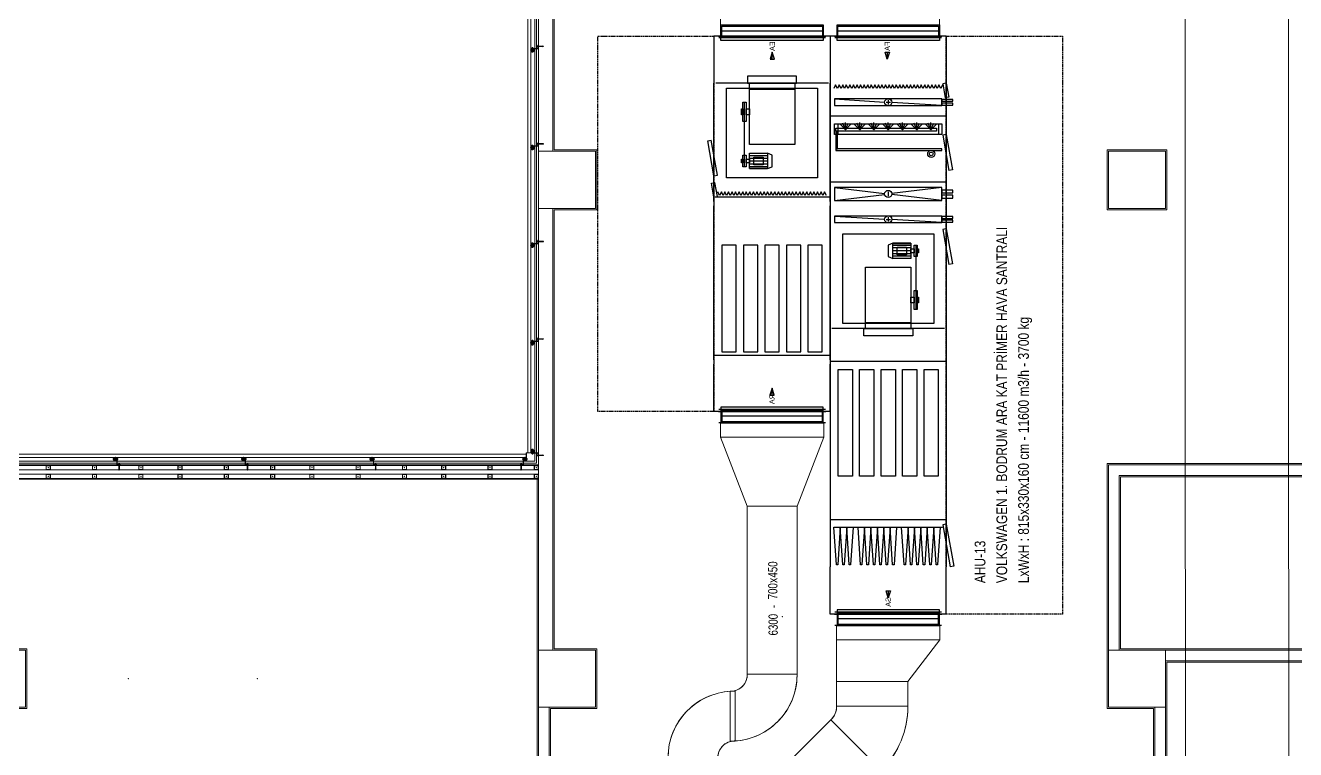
# Model space of a CAD drawing. Extents: x -1439 to 34962, y -872 to 8330.
# Drawn here: x 9076 to 10858, y 953 to 1969 of the extents above; entities that cross this region are included whole.
import ezdxf
from ezdxf.enums import TextEntityAlignment as Align

# ---------------------------------------------------------------- set-up
doc = ezdxf.new("R2010")
doc.units = 0
doc.linetypes.add('DASHED', pattern=[0.75, 0.5, -0.25])
doc.layers.get('0').update_dxf_attribs({"color": 9, "lineweight": 9})
for name, color, linetype, lineweight in [('00', 9, 'Continuous', 9), ('01', 9, 'Continuous', 9), ('06D', 9, 'Continuous', 9), ('10', 9, 'Continuous', 9), ('10A', 9, 'Continuous', 9), ('11', 9, 'Continuous', 9), ('14', 9, 'Continuous', 9), ('33', 9, 'BATTING', 9)]:
    doc.layers.add(name, color=color, linetype=linetype, lineweight=lineweight)
doc.styles.add('DEBI-BLOCK', font='arial.ttf', dxfattribs={"width": 0.8})
doc.styles.add('LUCIDASANS', font='arial.ttf', dxfattribs={"width": 0.8})
doc.linetypes.add('BATTING', pattern='A,0.0001,-0.1,[134,ltypeshp.shx,S=0.1,R=0,X=-0.1,Y=0],-0.2,[134,ltypeshp.shx,S=0.1,R=180,X=0.1,Y=0],-0.1', length=0.4001)

# ---------------------------------------------------------------- blocks, each defined once
blk = doc.blocks.new('p-kolon-80x80-vw')
at = {"layer": '01'}
blk.add_lwpolyline([(-40, -40), (-40, 40), (40, 40), (40, -40)], close=True, dxfattribs=at)
blk = doc.blocks.new('cxvxv')
for p, q in [((-21988.4, 8561, 0), (-21988.4, 8560.3, 0)), ((-21988.4, 8560.3, 0), (-21986.6, 8560.3, 0)), ((-21986.9, 8561.1, 0), (-21988.2, 8561.1, 0)), ((-21988, 8561.2, 0), (-21987, 8561.3, 0)), ((-21988, 8561.3, 0), (-21988, 8561.3, 0)), ((-21988, 8561.2, 0), (-21988, 8561.3, 0)), ((-21988, 8561.3, 0), (-21987.9, 8561.3, 0)), ((-21988, 8561.1, 0), (-21987, 8561.2, 0)), ((-21988, 8561.1, 0), (-21988, 8561.2, 0)), ((-21988, 8561.2, 0), (-21988, 8561.2, 0)), ((-21988, 8561.1, 0), (-21988, 8561.1, 0)), ((-21988, 8561.1, 0), (-21988, 8561.1, 0)), ((-21988, 8561.1, 0), (-21988, 8561.1, 0)), ((-21988, 8561, 0), (-21988, 8560.3, 0)), ((-21988, 8560.3, 0), (-21987, 8560.3, 0)), ((-21988, 8560.3, 0), (-21988, 8560.3, 0)), ((-21988, 8560.1, 0), (-21988, 8555.6, 0)), ((-21987.5, 8561.3, 0), (-21987.9, 8561.3, 0)), ((-21987.7, 8561, 0), (-21987.7, 8561.1, 0)), ((-21987.7, 8561.1, 0), (-21987.7, 8561.1, 0)), ((-21987.5, 8561.3, 0), (-21987.1, 8561.3, 0)), ((-21987.1, 8561.3, 0), (-21987.1, 8561.2, 0)), ((-21987, 8561.3, 0), (-21987.1, 8561.3, 0)), ((-21987.1, 8561.3, 0), (-21987, 8561.3, 0)), ((-21987, 8561.3, 0), (-21987.1, 8561.3, 0)), ((-21987, 8561.3, 0), (-21987.1, 8561.3, 0)), ((-21987.1, 8561.2, 0), (-21987, 8561.2, 0)), ((-21987, 8561.2, 0), (-21987.1, 8561.2, 0)), ((-21987.1, 8561.2, 0), (-21987.1, 8561.1, 0)), ((-21987.1, 8561.1, 0), (-21987, 8561.1, 0)), ((-21987.1, 8560.6, 0), (-21987.1, 8561, 0)), ((-21987.1, 8560.6, 0), (-21987.1, 8560.3, 0)), ((-21987.1, 8560.3, 0), (-21987.1, 8560.3, 0)), ((-21987.1, 8555.6, 0), (-21987.1, 8560.1, 0)), ((-21987, 8560.3, 0), (-21987, 8560.3, 0)), ((-21987, 8555.6, 0), (-21987, 8560.1, 0)), ((-21986.6, 8560.3, 0), (-21986.6, 8561, 0)), ((-21988.4, 8555.4, 0), (-21986.6, 8555.4, 0)), ((-21988.4, 8554.7, 0), (-21988.4, 8555.4, 0)), ((-21986.9, 8554.7, 0), (-21988.2, 8554.7, 0)), ((-21988, 8555.4, 0), (-21987, 8555.4, 0)), ((-21988, 8554.7, 0), (-21988, 8555.4, 0)), ((-21988, 8555.4, 0), (-21988, 8555.4, 0)), ((-21987.1, 8555.1, 0), (-21987.1, 8555.4, 0)), ((-21987.1, 8555.4, 0), (-21987.1, 8555.4, 0)), ((-21987.1, 8555.1, 0), (-21987.1, 8554.7, 0)), ((-21987, 8555.4, 0), (-21987, 8555.4, 0)), ((-21986.6, 8555.4, 0), (-21986.6, 8554.7, 0))]:
    blk.add_line(p, q)
at = {"elevation": 0}
for points in [[(-21986.3, 8560.1), (-21988.7, 8560.1), (-21988.7, 8560.3), (-21986.3, 8560.3)], [(-21986.3, 8555.6), (-21988.7, 8555.6), (-21988.7, 8555.4), (-21986.3, 8555.4)]]:
    blk.add_lwpolyline(points, close=True, dxfattribs=at)
for points in [[(-21988, 8560.3), (-21988, 8560.3)], [(-21988, 8560.1), (-21988, 8555.6)], [(-21988, 8555.4), (-21988, 8555.4)]]:
    blk.add_lwpolyline(points, dxfattribs=at)
for centre, radius, start, end in [((-21988.2, 8560.8, 0), 0.315, 45.8497, 134.1503), ((-21987.5, 8560, 0), 1.12, 66.8701, 113.1299), ((-21987.5, 8560, 0), 1.12, 66.8701, 113.1299), ((-21986.9, 8560.8, 0), 0.313, 45.449, 134.551), ((-21988.2, 8555, 0), 0.315, 225.8497, 314.1503), ((-21987.5, 8555.8, 0), 1.12, 246.8701, 293.1299), ((-21987.5, 8555.8, 0), 1.12, 246.8701, 293.1299), ((-21986.9, 8555, 0), 0.313, 225.449, 314.551)]:
    blk.add_arc(centre, radius, start, end)
blk = doc.blocks.new('VIDA')
for p, q in [((-18072, 6524), (-18070, 6525)), ((-18072, 6524), (-18072, 6524)), ((-18072, 6524), (-18072, 6524)), ((-18070, 6523), (-18072, 6524)), ((-18070, 6525), (-18071, 6523)), ((-18071, 6523), (-18070, 6525)), ((-18070, 6523), (-18069, 6525)), ((-18070, 6525), (-18070, 6525)), ((-18070, 6525), (-18070, 6524)), ((-18070, 6524), (-18070, 6525)), ((-18070, 6525), (-18070, 6525)), ((-18070, 6525), (-18070, 6525)), ((-18070, 6525), (-18069, 6525)), ((-18070, 6524), (-18070, 6524)), ((-18069, 6522), (-18070, 6523)), ((-18070, 6523), (-18070, 6523)), ((-18069, 6523), (-18068, 6525)), ((-18069, 6522), (-18069, 6525)), ((-18069, 6525), (-18069, 6522)), ((-18069, 6525), (-18069, 6525)), ((-18069, 6525), (-18069, 6525)), ((-18069, 6525), (-18069, 6525)), ((-18069, 6525), (-18069, 6525)), ((-18069, 6525), (-18068, 6525)), ((-18069, 6523), (-18069, 6522)), ((-18068, 6522), (-18069, 6523)), ((-18069, 6523), (-18069, 6523)), ((-18069, 6522), (-18069, 6522)), ((-18067, 6525), (-18068, 6522)), ((-18068, 6523), (-18067, 6525)), ((-18068, 6525), (-18068, 6523)), ((-18068, 6522), (-18068, 6525)), ((-18068, 6525), (-18068, 6525)), ((-18068, 6525), (-18068, 6522)), ((-18068, 6525), (-18068, 6525)), ((-18068, 6525), (-18068, 6525)), ((-18068, 6525), (-18067, 6525)), ((-18068, 6523), (-18068, 6522)), ((-18068, 6522), (-18068, 6523)), ((-18068, 6523), (-18068, 6523)), ((-18068, 6523), (-18068, 6522)), ((-18067, 6522), (-18068, 6522)), ((-18068, 6522), (-18068, 6522)), ((-18066, 6525), (-18067, 6525)), ((-18067, 6523), (-18066, 6525)), ((-18066, 6525), (-18067, 6522)), ((-18067, 6525), (-18067, 6523)), ((-18067, 6522), (-18067, 6525)), ((-18067, 6525), (-18067, 6525)), ((-18067, 6525), (-18067, 6525)), ((-18067, 6525), (-18067, 6525)), ((-18067, 6522), (-18067, 6523)), ((-18067, 6523), (-18067, 6522)), ((-18067, 6523), (-18067, 6523)), ((-18067, 6523), (-18067, 6522)), ((-18066, 6522), (-18067, 6522)), ((-18066, 6525), (-18066, 6525)), ((-18066, 6525), (-18066, 6525)), ((-18066, 6525), (-18066, 6525)), ((-18066, 6525), (-18066, 6523)), ((-18066, 6522), (-18066, 6525)), ((-18065, 6525), (-18066, 6522)), ((-18066, 6523), (-18065, 6525)), ((-18066, 6525), (-18065, 6525)), ((-18066, 6523), (-18066, 6523)), ((-18066, 6523), (-18066, 6522)), ((-18066, 6523), (-18066, 6522)), ((-18066, 6522), (-18066, 6523)), ((-18065, 6522), (-18066, 6522)), ((-18065, 6525), (-18065, 6523)), ((-18065, 6522), (-18065, 6525)), ((-18065, 6525), (-18065, 6525)), ((-18065, 6525), (-18065, 6525)), ((-18065, 6525), (-18065, 6525)), ((-18065, 6525), (-18064, 6525)), ((-18065, 6523), (-18064, 6525)), ((-18064, 6525), (-18065, 6522)), ((-18065, 6522), (-18064, 6525)), ((-18065, 6523), (-18065, 6522)), ((-18065, 6523), (-18065, 6523)), ((-18065, 6523), (-18065, 6522)), ((-18065, 6522), (-18065, 6523)), ((-18064, 6523), (-18065, 6522)), ((-18064, 6523), (-18065, 6522)), ((-18065, 6522), (-18065, 6522)), ((-18064, 6525), (-18064, 6525)), ((-18064, 6525), (-18064, 6525)), ((-18064, 6525), (-18064, 6525)), ((-18064, 6525), (-18064, 6523)), ((-18064, 6522), (-18062, 6525)), ((-18062, 6525), (-18064, 6522)), ((-18064, 6523), (-18062, 6525)), ((-18062, 6525), (-18064, 6525)), ((-18064, 6523), (-18064, 6523)), ((-18062, 6523), (-18064, 6522)), ((-18062, 6523), (-18064, 6522)), ((-18064, 6522), (-18064, 6523)), ((-18064, 6522), (-18064, 6522)), ((-18063, 6522), (-18062, 6525)), ((-18061, 6525), (-18063, 6523)), ((-18062, 6525), (-18063, 6525)), ((-18062, 6523), (-18063, 6522)), ((-18063, 6522), (-18061, 6523)), ((-18062, 6523), (-18063, 6522)), ((-18063, 6523), (-18061, 6523)), ((-18063, 6522), (-18061, 6522)), ((-18062, 6525), (-18061, 6525)), ((-18062, 6525), (-18062, 6525)), ((-18062, 6525), (-18062, 6525)), ((-18062, 6525), (-18062, 6525)), ((-18061, 6525), (-18062, 6525)), ((-18062, 6523), (-18061, 6525)), ((-18061, 6525), (-18062, 6522)), ((-18062, 6522), (-18061, 6525)), ((-18061, 6523), (-18062, 6525)), ((-18062, 6525), (-18061, 6522)), ((-18062, 6525), (-18062, 6523)), ((-18062, 6525), (-18062, 6525)), ((-18062, 6525), (-18061, 6525)), ((-18062, 6523), (-18062, 6523)), ((-18062, 6522), (-18062, 6523)), ((-18061, 6523), (-18062, 6522)), ((-18061, 6523), (-18062, 6522)), ((-18062, 6522), (-18062, 6522)), ((-18061, 6525), (-18060, 6525)), ((-18061, 6525), (-18061, 6525)), ((-18061, 6525), (-18061, 6525)), ((-18061, 6525), (-18061, 6525)), ((-18061, 6525), (-18061, 6523)), ((-18061, 6522), (-18060, 6525)), ((-18060, 6525), (-18061, 6522)), ((-18061, 6523), (-18060, 6525)), ((-18061, 6523), (-18061, 6523)), ((-18060, 6523), (-18061, 6522)), ((-18060, 6523), (-18061, 6522)), ((-18061, 6522), (-18061, 6523)), ((-18061, 6522), (-18061, 6522)), ((-18060, 6525), (-18060, 6525)), ((-18060, 6525), (-18060, 6525)), ((-18060, 6525), (-18060, 6525)), ((-18060, 6525), (-18060, 6525)), ((-18060, 6525), (-18060, 6523)), ((-18060, 6523), (-18060, 6525)), ((-18059, 6525), (-18060, 6522)), ((-18060, 6522), (-18059, 6525)), ((-18060, 6525), (-18059, 6525)), ((-18059, 6524), (-18060, 6523)), ((-18060, 6522), (-18060, 6523)), ((-18060, 6523), (-18060, 6522)), ((-18060, 6523), (-18060, 6522)), ((-18060, 6523), (-18060, 6523)), ((-18060, 6523), (-18059, 6523)), ((-18060, 6522), (-18060, 6522)), ((-18058, 6527), (-18059, 6527)), ((-18059, 6521), (-18059, 6527)), ((-18059, 6525), (-18059, 6525)), ((-18058, 6521), (-18059, 6521))]:
    blk.add_line(p, q)
for points in [[(-18069, 6525), (-18069, 6523)], [(-18057, 6524), (-18057, 6524), (-18057, 6524), (-18057, 6523)]]:
    blk.add_lwpolyline(points)
for start, end in [(7.5095, 35.2427), (324.7573, 352.4905)]:
    blk.add_arc((-18062, 6524), 5.21, start, end)
blk = doc.blocks.new('çelik dübel')
at = {"ltscale": 7}
for p, q in [((-87, -2), (-85, 2)), ((-85, -6), (-85, 2)), ((-68, 2), (-85, 2)), ((-75, -6), (-75, 2)), ((-70, -6), (-70, 2)), ((-68, 3), (-58, 2)), ((-68, -7), (-68, 3)), ((-58, -6), (-58, 2)), ((-53, 2), (-58, 2)), ((-8, 2), (-58, 2)), ((-53, -6), (-53, 2)), ((-25, -6), (-25, 2)), ((-25, -6), (-24, 2)), ((-23, -6), (-22, 2)), ((-21, -6), (-20, 2)), ((-19, -6), (-18, 2)), ((-17, -6), (-16, 2)), ((-85, -6), (-87, -2)), ((-68, -6), (-85, -6)), ((-68, -7), (-58, -6)), ((-53, -5), (-58, -5)), ((-8, -6), (-58, -6))]:
    blk.add_line(p, q, dxfattribs=at)
for p, q in [((-15, -6), (-14, 2)), ((-13, -6), (-12, 2)), ((-11, -6), (-10, 1)), ((-10, -9), (-10, 5)), ((-9, 5), (-10, 5)), ((-10, 3), (-10, 5)), ((-9, -9), (-9, 5)), ((-8, 2), (-8, 3)), ((-8, -4), (-8, 0)), ((-5, 4), (-7, 4)), ((-5, 1), (-7, 1)), ((-4, 2), (-4, 3)), ((-1, 2), (-4, 2)), ((-4, -4), (-4, 0)), ((-3, -6), (-2, 2)), ((-1, -6), (0, 1)), ((0, -5), (0, 1)), ((-10, -7), (-10, -9)), ((-9, -9), (-10, -9)), ((-8, -6), (-8, -7)), ((-5, -5), (-7, -5)), ((-5, -8), (-7, -8)), ((-4, -6), (-4, -7)), ((-1, -6), (-4, -6))]:
    blk.add_line(p, q)
for points in [[(-68, 1), (-67, 0), (-67, 0), (-67, 0), (-66, -1), (-66, -1), (-66, -2), (-65, -2), (-65, -3), (-65, -3), (-65, -3), (-65, -3), (-64, -4), (-64, -4), (-64, -3), (-64, -3), (-63, -3), (-63, -3), (-63, -3), (-63, -2), (-62, -2), (-62, -2), (-62, -1), (-62, -1), (-61, -1), (-61, -1), (-61, -1), (-61, 0), (-61, 0), (-60, -1), (-60, -1), (-60, -1), (-60, -1), (-60, -1), (-60, -2), (-59, -2), (-59, -3), (-59, -3), (-59, -3), (-58, -3), (-58, -3)], [(-68, 0), (-68, 0), (-68, 0), (-68, -1), (-68, -1), (-68, -1), (-68, -1), (-68, -1), (-68, -1), (-68, -1), (-68, -1), (-68, -1), (-67, -1), (-67, -1), (-67, -1), (-67, -1), (-67, -1), (-67, -1), (-67, -1), (-67, -1), (-67, -1), (-67, -1), (-67, -1), (-67, -1), (-67, -1), (-67, -1), (-67, -1), (-67, -2), (-67, -2), (-67, -2), (-67, -2), (-67, -2), (-67, -2), (-67, -2), (-67, -2), (-67, -2), (-67, -2), (-67, -2), (-67, -2), (-67, -2), (-67, -2), (-67, -2), (-67, -2), (-66, -2), (-66, -3), (-66, -3), (-66, -3), (-66, -3), (-66, -3), (-66, -3), (-66, -3), (-66, -3), (-66, -3), (-66, -3), (-66, -3), (-66, -3), (-66, -3), (-66, -3), (-66, -3), (-66, -3), (-66, -3), (-66, -4), (-66, -4), (-66, -4), (-66, -4), (-66, -4), (-66, -4), (-66, -4), (-66, -4), (-66, -4), (-66, -4), (-66, -4), (-65, -4), (-65, -4), (-65, -4), (-65, -4), (-65, -4), (-65, -4), (-65, -4), (-65, -4), (-65, -4), (-65, -4), (-65, -4), (-65, -4), (-65, -4), (-65, -4), (-65, -5), (-65, -5), (-65, -5), (-64, -5), (-64, -5), (-64, -5), (-64, -5), (-64, -5), (-64, -5), (-64, -5), (-64, -5), (-64, -5), (-64, -5), (-64, -4), (-64, -4), (-64, -4), (-64, -4), (-64, -4), (-64, -4), (-63, -4), (-63, -4), (-63, -4), (-63, -4), (-63, -4), (-63, -4), (-63, -4), (-63, -4), (-63, -4), (-63, -4), (-63, -4), (-63, -4), (-63, -4), (-63, -4), (-63, -4), (-63, -4), (-63, -4), (-63, -4), (-63, -4), (-63, -4), (-63, -4), (-63, -4), (-63, -4), (-63, -4), (-62, -4), (-62, -4), (-62, -3), (-62, -3), (-62, -3), (-62, -3), (-62, -3), (-62, -3), (-62, -3), (-62, -3), (-62, -3), (-62, -3), (-62, -3), (-62, -3), (-62, -3), (-62, -3), (-62, -3), (-62, -3), (-62, -3), (-62, -3), (-62, -3), (-62, -3), (-62, -3), (-62, -3), (-62, -3), (-62, -3), (-62, -3), (-62, -2), (-61, -2), (-61, -2), (-61, -2), (-61, -2), (-61, -2), (-61, -2), (-61, -2), (-61, -2), (-61, -2), (-61, -2), (-61, -2), (-61, -2), (-61, -2), (-61, -2), (-61, -2), (-61, -2), (-61, -2), (-61, -2), (-61, -2), (-61, -2), (-61, -2), (-61, -2), (-61, -2), (-61, -2), (-61, -2), (-61, -2), (-61, -2), (-61, -2), (-61, -2), (-61, -2), (-61, -2), (-61, -2), (-61, -2), (-61, -2), (-61, -2), (-61, -2), (-61, -2), (-61, -2), (-61, -2), (-61, -2), (-61, -2), (-61, -2), (-61, -2), (-60, -2), (-60, -2), (-60, -2), (-60, -2), (-60, -3), (-60, -3), (-60, -3), (-60, -3), (-60, -3), (-60, -3), (-60, -3), (-60, -3), (-60, -3), (-60, -3), (-60, -3), (-60, -3), (-60, -3), (-60, -3), (-60, -3), (-60, -3), (-60, -3), (-60, -3), (-60, -4), (-60, -4), (-60, -4), (-60, -4), (-60, -4), (-60, -4), (-59, -4), (-59, -4), (-59, -4), (-59, -4), (-59, -4), (-59, -4), (-59, -4), (-59, -4), (-59, -4), (-59, -4), (-58, -4), (-58, -4), (-58, -5)]]:
    blk.add_lwpolyline(points)
for centre, start, end in [((-7, 3), 90, 180), ((-7, 2), 180, 270), ((-7, 0), 90, 180), ((-5, 3), 0, 90), ((-5, 2), 270, 0), ((-5, 0), 0, 90), ((-1, 1), 0, 90), ((-7, -4), 180, 270), ((-7, -6), 90, 180), ((-7, -7), 180, 270), ((-5, -4), 270, 0), ((-5, -6), 0, 90), ((-5, -7), 270, 0), ((-1, -5), 270, 0)]:
    blk.add_arc(centre, 1, start, end)
blk = doc.blocks.new('kjdol')
at = {"ltscale": 10, "elevation": -278.9}
blk.add_lwpolyline([(77394.1, 60089.9), (77403.3, 60089.9, 0.460237), (77404.2, 60090.8), (77404.2, 60094.9), (77403.8, 60094.9), (77403.8, 60091.3, -0.414214), (77402.8, 60090.3), (77394.1, 60090.3)], format="xyb", close=True, dxfattribs=at)
at = {"elevation": -249.8}
for points in [[(77398, 60089.9), (77398, 60085.9), (77394, 60085.9), (77394, 60089.9)], [(77397.8, 60089.7), (77397.8, 60086.1), (77394.2, 60086.1), (77394.2, 60089.7)]]:
    blk.add_lwpolyline(points, close=True, dxfattribs=at)
at = {"extrusion": (0, 0, -1), "xscale": 0.1000000000058208, "yscale": 0.1000000000058208, "zscale": -0.0999999999999091}
blk.add_blockref('çelik dübel', (-77402.7, 60093.4, 459.2), dxfattribs=at)
at = {"xscale": 0.1000000000058208, "yscale": 0.1000000000058208, "zscale": 0.1000000000058208, "rotation": 180}
blk.add_blockref('VIDA', (75587.8, 60740.3, -249.8), dxfattribs=at)
blk.add_blockref('cxvxv', (99383.5, 51530.1, -249.8))
blk = doc.blocks.new('prf-60x60')
for points in [[(-2.5, -6), (2.5, -6, 0.414214), (3, -5.5), (3, -0.5, 0.414214), (2.5, 0), (-2.5, 0, 0.414214), (-3, -0.5), (-3, -5.5, 0.414214)], [(-2.5, -5.7), (2.5, -5.7, 0.414214), (2.7, -5.5), (2.7, -0.5, 0.414214), (2.5, -0.3), (-2.5, -0.3, 0.414214), (-2.7, -0.5), (-2.7, -5.5, 0.414214)]]:
    blk.add_lwpolyline(points, format="xyb", close=True)
at = {"color": 252}
blk.add_point((0, -3), dxfattribs=at)
blk = doc.blocks.new('DEBI001')
at = {"extrusion": (-1, 0, 2e-16)}
blk.add_point((0, 0), dxfattribs=at)
at = {"style": 'DEBI-BLOCK', "width": 0.75, "flags": 8}
for tag, p in [('DEBI', (0.3, 0.2)), ('-', (1.28, 0.2))]:
    blk.add_attdef(tag, text='', height=1, dxfattribs=at).set_placement(p, align=Align.BOTTOM_RIGHT)
blk.add_attdef('KESITX', text='', height=1, dxfattribs=at).set_placement((3.61, 1.53), align=Align.TOP_RIGHT)
at = {"style": 'DEBI-BLOCK', "width": 0.8, "flags": 8}
blk.add_attdef('X', text='', height=1, dxfattribs=at).set_placement((3.92, 1.53), align=Align.TOP_CENTER)
at = {"style": 'DEBI-BLOCK', "width": 0.75, "flags": 8}
blk.add_attdef('KESITY', text='', height=1, dxfattribs=at).set_placement((4.21, 1.53), align=Align.TOP_LEFT)
at = {"style": 'DEBI-BLOCK', "width": 0.75, "flags": 9}
blk.add_attdef('ID', text='', height=0.3, dxfattribs=at).set_placement((0, 0), align=Align.MIDDLE)
blk = doc.blocks.new('p-1.mekanik_cihaz')
at = {"lineweight": -3}
for p, q in [((2646.4, -1898.3), (2646.4, -1904.4)), ((2809.4, -1898.3), (2646.4, -1898.3)), ((2646.4, -1904.4), (2646.4, -1964.4)), ((2802.7, -1900.8), (2653.1, -1900.8)), ((2799.7, -1891.6), (2656.1, -1891.6)), ((2809.4, -1898.3), (2809.4, -1904.4)), ((2972.4, -1898.3), (2809.4, -1898.3)), ((2809.4, -1898.3), (2809.4, -1904.4)), ((2809.4, -1904.4), (2809.4, -1964.4)), ((2809.4, -1904.4), (2809.4, -1964.4)), ((2965.7, -1900.8), (2816.1, -1900.8)), ((2962.7, -1891.6), (2819.1, -1891.6)), ((2972.4, -1898.3), (2972.4, -1904.4)), ((2972.4, -1904.4), (2972.4, -1964.4)), ((2646.4, -1964.4), (2646.4, -1964.4)), ((2646.4, -2104.4), (2646.4, -1964.4)), ((2806.9, -1964.4), (2648.9, -1964.4)), ((2696, -1972.7), (2759.8, -1972.7)), ((2809.4, -1964.4), (2809.4, -1984.4)), ((2809.4, -1964.4), (2809.4, -1964.4)), ((2809.4, -2104.4), (2809.4, -1964.4)), ((2817.1, -1966.9), (2814.7, -1971.9)), ((2819.7, -1971.9), (2817.1, -1966.9)), ((2822.1, -1966.9), (2819.7, -1971.9)), ((2824.7, -1971.9), (2822.1, -1966.9)), ((2827.1, -1966.9), (2824.7, -1971.9)), ((2829.7, -1971.9), (2827.1, -1966.9)), ((2832.1, -1966.9), (2829.7, -1971.9)), ((2834.7, -1971.9), (2832.1, -1966.9)), ((2837.1, -1966.9), (2834.7, -1971.9)), ((2839.7, -1971.9), (2837.1, -1966.9)), ((2842.1, -1966.9), (2839.7, -1971.9)), ((2844.7, -1971.9), (2842.1, -1966.9)), ((2847.1, -1966.9), (2844.7, -1971.9)), ((2849.7, -1971.9), (2847.1, -1966.9)), ((2852.1, -1966.9), (2849.7, -1971.9)), ((2854.7, -1971.9), (2852.1, -1966.9)), ((2857.1, -1966.9), (2854.7, -1971.9)), ((2859.7, -1971.9), (2857.1, -1966.9)), ((2862.1, -1966.9), (2859.7, -1971.9)), ((2864.7, -1971.9), (2862.1, -1966.9)), ((2867.1, -1966.9), (2864.7, -1971.9)), ((2869.7, -1971.9), (2867.1, -1966.9)), ((2872.1, -1966.9), (2869.7, -1971.9)), ((2874.7, -1971.9), (2872.1, -1966.9)), ((2877.1, -1966.9), (2874.7, -1971.9)), ((2879.7, -1971.9), (2877.1, -1966.9)), ((2882.1, -1966.9), (2879.7, -1971.9)), ((2884.7, -1971.9), (2882.1, -1966.9)), ((2887.1, -1966.9), (2884.7, -1971.9)), ((2889.7, -1971.9), (2887.1, -1966.9)), ((2892.1, -1966.9), (2889.7, -1971.9)), ((2894.7, -1971.9), (2892.1, -1966.9)), ((2897.1, -1966.9), (2894.7, -1971.9)), ((2899.7, -1971.9), (2897.1, -1966.9)), ((2902.1, -1966.9), (2899.7, -1971.9)), ((2904.7, -1971.9), (2902.1, -1966.9)), ((2907.1, -1966.9), (2904.7, -1971.9)), ((2909.7, -1971.9), (2907.1, -1966.9)), ((2912.1, -1966.9), (2909.7, -1971.9)), ((2914.7, -1971.9), (2912.1, -1966.9)), ((2917.1, -1966.9), (2914.7, -1971.9)), ((2919.7, -1971.9), (2917.1, -1966.9)), ((2922.1, -1966.9), (2919.7, -1971.9)), ((2924.7, -1971.9), (2922.1, -1966.9)), ((2927.1, -1966.9), (2924.7, -1971.9)), ((2929.7, -1971.9), (2927.1, -1966.9)), ((2932.1, -1966.9), (2929.7, -1971.9)), ((2934.7, -1971.9), (2932.1, -1966.9)), ((2937.1, -1966.9), (2934.7, -1971.9)), ((2939.7, -1971.9), (2937.1, -1966.9)), ((2942.1, -1966.9), (2939.7, -1971.9)), ((2944.7, -1971.9), (2942.1, -1966.9)), ((2947.1, -1966.9), (2944.7, -1971.9)), ((2949.7, -1971.9), (2947.1, -1966.9)), ((2952.1, -1966.9), (2949.7, -1971.9)), ((2954.7, -1971.9), (2952.1, -1966.9)), ((2957.1, -1966.9), (2954.7, -1971.9)), ((2959.7, -1971.9), (2957.1, -1966.9)), ((2962.1, -1966.9), (2959.7, -1971.9)), ((2964.7, -1971.9), (2962.1, -1966.9)), ((2967.1, -1966.9), (2964.7, -1971.9)), ((2972.4, -1964.4), (2967.5, -1965.2)), ((2967.5, -1965.2), (2970.9, -1984.9)), ((2972.4, -1964.4), (2972.4, -1984.4)), ((2972.4, -1964.4), (2975.9, -1984.1)), ((2689.3, -2080.5), (2689.3, -1991.7)), ((2809.4, -1984.4), (2809.4, -2004.4)), ((2815.5, -1986.4), (2885.9, -1990.8)), ((2887.9, -1991.1), (2893.9, -1991.1)), ((2890.9, -1988.1), (2890.9, -1994.1)), ((2966.3, -1995.7), (2895.9, -1991.4)), ((2975.9, -1984.1), (2970.9, -1984.9)), ((2972.4, -1984.4), (2972.4, -2004.4)), ((2809.4, -2004.4), (2809.4, -2010.5)), ((2972.4, -2010.5), (2809.4, -2010.5)), ((2809.4, -2010.5), (2809.4, -2016.6)), ((2972.4, -2004.4), (2972.4, -2010.5)), ((2972.4, -2010.5), (2972.4, -2016.6)), ((2809.4, -2016.6), (2809.4, -2096.6)), ((2830.9, -2029.6), (2823.8, -2022.5)), ((2830.9, -2029.6), (2827.1, -2020.4)), ((2830.9, -2029.6), (2830.9, -2019.6)), ((2830.9, -2029.6), (2834.7, -2020.4)), ((2830.9, -2029.6), (2838, -2022.5)), ((2850.9, -2029.6), (2843.8, -2022.5)), ((2850.9, -2029.6), (2847.1, -2020.4)), ((2850.9, -2029.6), (2850.9, -2019.6)), ((2850.9, -2029.6), (2854.7, -2020.4)), ((2850.9, -2029.6), (2858, -2022.5)), ((2870.9, -2029.6), (2863.8, -2022.5)), ((2870.9, -2029.6), (2867.1, -2020.4)), ((2870.9, -2029.6), (2870.9, -2019.6)), ((2870.9, -2029.6), (2874.7, -2020.4)), ((2870.9, -2029.6), (2878, -2022.5)), ((2890.9, -2029.6), (2883.8, -2022.5)), ((2890.9, -2029.6), (2887.1, -2020.4)), ((2890.9, -2029.6), (2890.9, -2019.6)), ((2890.9, -2029.6), (2894.7, -2020.4)), ((2890.9, -2029.6), (2898, -2022.5)), ((2910.9, -2029.6), (2903.8, -2022.5)), ((2910.9, -2029.6), (2907.1, -2020.4)), ((2910.9, -2029.6), (2910.9, -2019.6)), ((2910.9, -2029.6), (2914.7, -2020.4)), ((2910.9, -2029.6), (2918, -2022.5)), ((2930.9, -2029.6), (2923.8, -2022.5)), ((2930.9, -2029.6), (2927.1, -2020.4)), ((2930.9, -2029.6), (2930.9, -2019.6)), ((2930.9, -2029.6), (2934.7, -2020.4)), ((2930.9, -2029.6), (2938, -2022.5)), ((2950.9, -2029.6), (2943.8, -2022.5)), ((2950.9, -2029.6), (2947.1, -2020.4)), ((2950.9, -2029.6), (2950.9, -2019.6)), ((2950.9, -2029.6), (2954.7, -2020.4)), ((2950.9, -2029.6), (2958, -2022.5)), ((2972.4, -2016.6), (2972.4, -2096.6)), ((2637.7, -2045.1), (2642.6, -2044.3)), ((2646.4, -2094.4), (2637.7, -2045.1)), ((2651.3, -2093.5), (2642.6, -2044.3)), ((2972.4, -2036.6), (2967.5, -2037.5)), ((2967.5, -2037.5), (2976.1, -2086.7)), ((2972.4, -2036.6), (2981.1, -2085.8)), ((2696, -2065.9), (2721.5, -2065.9)), ((2696, -2069.4), (2721.5, -2069.4)), ((2696, -2073.5), (2721.5, -2073.5)), ((2696, -2077.6), (2721.5, -2077.6)), ((2696, -2081.1), (2721.5, -2081.1)), ((2696, -2083.4), (2721.5, -2083.4)), ((2696, -2084.3), (2721.5, -2084.3)), ((2646.4, -2094.4), (2651.3, -2093.5)), ((2809.4, -2096.6), (2809.4, -2102.7)), ((2809.4, -2102.7), (2972.4, -2102.7)), ((2809.4, -2102.7), (2809.4, -2108.8)), ((2972.4, -2096.6), (2972.4, -2102.7)), ((2972.4, -2102.7), (2972.4, -2108.8)), ((2981.1, -2085.8), (2976.1, -2086.7)), ((2642.9, -2104.7), (2647.8, -2103.9)), ((2646.4, -2124.4), (2642.9, -2104.7)), ((2646.4, -2124.4), (2646.4, -2104.4)), ((2651.3, -2123.6), (2647.8, -2103.9)), ((2654.1, -2121.9), (2651.7, -2116.9)), ((2656.7, -2116.9), (2654.1, -2121.9)), ((2659.1, -2121.9), (2656.7, -2116.9)), ((2661.7, -2116.9), (2659.1, -2121.9)), ((2664.1, -2121.9), (2661.7, -2116.9)), ((2666.7, -2116.9), (2664.1, -2121.9)), ((2669.1, -2121.9), (2666.7, -2116.9)), ((2671.7, -2116.9), (2669.1, -2121.9)), ((2674.1, -2121.9), (2671.7, -2116.9)), ((2676.7, -2116.9), (2674.1, -2121.9)), ((2679.1, -2121.9), (2676.7, -2116.9)), ((2681.7, -2116.9), (2679.1, -2121.9)), ((2684.1, -2121.9), (2681.7, -2116.9)), ((2686.7, -2116.9), (2684.1, -2121.9)), ((2689.1, -2121.9), (2686.7, -2116.9)), ((2691.7, -2116.9), (2689.1, -2121.9)), ((2694.1, -2121.9), (2691.7, -2116.9)), ((2696.7, -2116.9), (2694.1, -2121.9)), ((2699.1, -2121.9), (2696.7, -2116.9)), ((2701.7, -2116.9), (2699.1, -2121.9)), ((2704.1, -2121.9), (2701.7, -2116.9)), ((2706.7, -2116.9), (2704.1, -2121.9)), ((2709.1, -2121.9), (2706.7, -2116.9)), ((2711.7, -2116.9), (2709.1, -2121.9)), ((2714.1, -2121.9), (2711.7, -2116.9)), ((2716.7, -2116.9), (2714.1, -2121.9)), ((2719.1, -2121.9), (2716.7, -2116.9)), ((2721.7, -2116.9), (2719.1, -2121.9)), ((2724.1, -2121.9), (2721.7, -2116.9)), ((2726.7, -2116.9), (2724.1, -2121.9)), ((2729.1, -2121.9), (2726.7, -2116.9)), ((2731.7, -2116.9), (2729.1, -2121.9)), ((2734.1, -2121.9), (2731.7, -2116.9)), ((2736.7, -2116.9), (2734.1, -2121.9)), ((2739.1, -2121.9), (2736.7, -2116.9)), ((2741.7, -2116.9), (2739.1, -2121.9)), ((2744.1, -2121.9), (2741.7, -2116.9)), ((2746.7, -2116.9), (2744.1, -2121.9)), ((2749.1, -2121.9), (2746.7, -2116.9)), ((2751.7, -2116.9), (2749.1, -2121.9)), ((2754.1, -2121.9), (2751.7, -2116.9)), ((2756.7, -2116.9), (2754.1, -2121.9)), ((2759.1, -2121.9), (2756.7, -2116.9)), ((2761.7, -2116.9), (2759.1, -2121.9)), ((2764.1, -2121.9), (2761.7, -2116.9)), ((2766.7, -2116.9), (2764.1, -2121.9)), ((2769.1, -2121.9), (2766.7, -2116.9)), ((2771.7, -2116.9), (2769.1, -2121.9)), ((2774.1, -2121.9), (2771.7, -2116.9)), ((2776.7, -2116.9), (2774.1, -2121.9)), ((2779.1, -2121.9), (2776.7, -2116.9)), ((2781.7, -2116.9), (2779.1, -2121.9)), ((2784.1, -2121.9), (2781.7, -2116.9)), ((2786.7, -2116.9), (2784.1, -2121.9)), ((2789.1, -2121.9), (2786.7, -2116.9)), ((2791.7, -2116.9), (2789.1, -2121.9)), ((2794.1, -2121.9), (2791.7, -2116.9)), ((2796.7, -2116.9), (2794.1, -2121.9)), ((2799.1, -2121.9), (2796.7, -2116.9)), ((2801.7, -2116.9), (2799.1, -2121.9)), ((2804.1, -2121.9), (2801.7, -2116.9)), ((2809.4, -2124.4), (2809.4, -2104.4)), ((2809.4, -2108.8), (2809.4, -2148.8)), ((2815.5, -2110.8), (2885.9, -2119.2)), ((2815.5, -2128.8), (2885.9, -2120.4)), ((2890.9, -2116.8), (2890.9, -2122.8)), ((2966.3, -2110.8), (2895.9, -2119.2)), ((2966.3, -2128.8), (2895.9, -2120.4)), ((2972.4, -2108.8), (2972.4, -2148.8)), ((2646.4, -2124.4), (2651.3, -2123.6)), ((2809.4, -2124.4), (2646.4, -2124.4)), ((2646.4, -2130.5), (2646.4, -2124.4)), ((2646.4, -2130.5), (2646.4, -2136.6)), ((2646.4, -2186.6), (2646.4, -2136.6)), ((2809.4, -2130.5), (2809.4, -2124.4)), ((2809.4, -2130.5), (2809.4, -2136.6)), ((2809.4, -2186.6), (2809.4, -2136.6)), ((2809.4, -2148.8), (2809.4, -2168.8)), ((2815.5, -2150.8), (2885.9, -2155.2)), ((2887.9, -2155.5), (2893.9, -2155.5)), ((2890.9, -2152.5), (2890.9, -2158.5)), ((2966.3, -2160.1), (2895.9, -2155.8)), ((2972.4, -2148.8), (2972.4, -2168.8)), ((2809.4, -2168.8), (2809.4, -2308.8)), ((2972.4, -2168.8), (2967.5, -2169.6)), ((2967.5, -2169.6), (2976.1, -2218.9)), ((2972.4, -2168.8), (2972.4, -2308.8)), ((2972.4, -2168.8), (2981.1, -2218)), ((2646.4, -2346.6), (2646.4, -2186.6)), ((2809.4, -2346.6), (2809.4, -2186.6)), ((2922.8, -2188.9), (2897.3, -2188.9)), ((2922.8, -2189.8), (2897.3, -2189.8)), ((2922.8, -2192.1), (2897.3, -2192.1)), ((2922.8, -2195.6), (2897.3, -2195.6)), ((2922.8, -2199.7), (2897.3, -2199.7)), ((2922.8, -2203.8), (2897.3, -2203.8)), ((2922.8, -2207.3), (2897.3, -2207.3)), ((2929.5, -2192.7), (2929.5, -2281.5)), ((2981.1, -2218), (2976.1, -2218.9)), ((2809.4, -2308.8), (2809.4, -2348.8)), ((2969.9, -2308.8), (2811.9, -2308.8)), ((2922.8, -2300.5), (2859, -2300.5)), ((2972.4, -2308.8), (2972.4, -2348.8)), ((2809.4, -2346.6), (2646.4, -2346.6)), ((2646.4, -2352.7), (2646.4, -2346.6)), ((2646.4, -2352.7), (2646.4, -2358.8)), ((2809.4, -2352.7), (2809.4, -2346.6)), ((2809.4, -2348.8), (2809.4, -2354.9)), ((2809.4, -2352.7), (2809.4, -2358.8)), ((2972.4, -2348.8), (2972.4, -2354.9)), ((2646.4, -2418.8), (2646.4, -2358.8)), ((2972.4, -2354.9), (2809.4, -2354.9)), ((2809.4, -2354.9), (2809.4, -2361)), ((2809.4, -2418.8), (2809.4, -2358.8)), ((2809.4, -2361), (2809.4, -2521)), ((2972.4, -2354.9), (2972.4, -2361)), ((2972.4, -2361), (2972.4, -2521)), ((2646.4, -2424.9), (2646.4, -2418.8)), ((2802.7, -2422.4), (2653.1, -2422.4)), ((2809.4, -2424.9), (2809.4, -2418.8)), ((2809.4, -2424.9), (2646.4, -2424.9)), ((2802.7, -2440.9), (2653.1, -2440.9)), ((2799.7, -2431.6), (2656.1, -2431.6)), ((2809.4, -2521), (2809.4, -2571)), ((2972.4, -2521), (2972.4, -2571)), ((2809.4, -2571), (2809.4, -2577.1)), ((2972.4, -2577.1), (2809.4, -2577.1)), ((2809.4, -2577.1), (2809.4, -2583.2)), ((2809.4, -2583.2), (2809.4, -2643.2)), ((2972.4, -2583.2), (2967.5, -2584.1)), ((2967.5, -2584.1), (2977.9, -2643.2)), ((2972.4, -2571), (2972.4, -2577.1)), ((2972.4, -2577.1), (2972.4, -2583.2)), ((2972.4, -2583.2), (2972.4, -2643.2)), ((2972.4, -2583.2), (2982.8, -2642.3)), ((2814.7, -2587.2), (2845.1, -2587.2)), ((2845.1, -2587.2), (2906.1, -2587.2)), ((2906.1, -2587.2), (2967.1, -2587.2)), ((2809.4, -2703.2), (2809.4, -2643.2)), ((2972.4, -2703.2), (2972.4, -2643.2)), ((2982.8, -2642.3), (2977.9, -2643.2)), ((2809.4, -2709.3), (2809.4, -2703.2)), ((2972.4, -2709.3), (2809.4, -2709.3)), ((2965.7, -2706.8), (2816.1, -2706.8)), ((2972.4, -2709.3), (2972.4, -2703.2)), ((2965.7, -2725.3), (2816.1, -2725.3)), ((2962.7, -2716), (2819.1, -2716))]:
    blk.add_line(p, q, dxfattribs=at)
at = {"ltscale": 10}
for p, q in [((2655.5, -2440.9), (2655.5, -2460.9)), ((2800.4, -2440.9), (2800.4, -2460.9)), ((2655.5, -2460.9), (2800.4, -2460.9)), ((2818.5, -2725.3), (2818.5, -2745.3)), ((2963.4, -2725.3), (2963.4, -2745.3)), ((2818.5, -2745.3), (2963.4, -2745.3))]:
    blk.add_line(p, q, dxfattribs=at)
for p, q in [((2693, -2557.9), (2655.5, -2460.9)), ((2763, -2557.9), (2800.4, -2460.9)), ((2818.5, -2745.3), (2818.5, -2804.1)), ((2918.5, -2804.1), (2963.4, -2745.3))]:
    blk.add_line(p, q)
at = {"color": 6}
for points in [[(2655.5, -1720.4), (2655.5, -1898.3), (2646.4, -1898.3), (2646.4, -2424.9), (2656.2, -2424.9), (2656.2, -2440.9), (2655.5, -2440.9), (2655.5, -2460.9), (2693, -2557.9), (2693, -2793.6, -0.426364), (2670, -2817.6, 0.397575), (2581.9, -2910.6)], [(2651.9, -2911.6, -0.426364), (2674.9, -2887.6, 0.400651), (2763, -2793.6), (2763, -2557.9), (2800.4, -2460.9), (2800.4, -2440.9), (2799.7, -2440.9), (2799.7, -2424.9), (2809.4, -2424.9), (2809.4, -2709.3), (2819.2, -2709.3), (2819.2, -2725.3), (2818.5, -2725.3), (2818.5, -2838.4, -0.217873), (2810.4, -2857.8), (2701.7, -2966.4, 0.200951)], [(2881.1, -2928.5, 0.202992), (2918.5, -2838.4), (2918.5, -2804.1), (2963.4, -2745.3), (2963.4, -2725.3), (2962.7, -2725.3), (2962.7, -2709.3), (2972.4, -2709.3), (2972.4, -1898.3), (2962.7, -1898.3), (2963.5, -1314.6, 0.415723)]]:
    blk.add_lwpolyline(points, format="xyb", dxfattribs=at)
blk.add_lwpolyline([(3308.2, -3570.3), (3307.5, -1721.4, 0.426168), (3258.5, -1672.4), (2963.5, -1672.4), (2963.5, -1527.4), (3258.5, -1527.4, -0.417233), (3452.5, -1721.4), (3453.2, -3570.3)], format="xyb", close=True, dxfattribs=at)
at = {"ltscale": 10}
blk.add_lwpolyline([(3452.5, -1721.4), (3453.2, -3570.3), (3308.2, -3570.3), (3307.5, -1721.4)], close=True, dxfattribs=at)
at = {"lineweight": -3}
for points in [[(2799.7, -1882.3), (2799.7, -1900.8), (2656.2, -1900.8), (2656.2, -1882.3), (2799.7, -1882.3)], [(2798.7, -1884.2), (2798.7, -1899), (2657.2, -1899), (2657.2, -1884.2), (2798.7, -1884.2)], [(2962.7, -1882.3), (2962.7, -1900.8), (2819.2, -1900.8), (2819.2, -1882.3), (2962.7, -1882.3)], [(2961.7, -1884.2), (2961.7, -1899), (2820.2, -1899), (2820.2, -1884.2), (2961.7, -1884.2)], [(2803.3, -1898.3), (2803.3, -1898.3), (2652.5, -1898.3), (2652.5, -1898.3), (2803.3, -1898.3)], [(2803.3, -1898.3), (2803.3, -1898.3), (2652.5, -1898.3), (2652.5, -1898.3), (2803.3, -1898.3)], [(2799.7, -1898.3), (2799.7, -1904.4), (2656.2, -1904.4), (2656.2, -1898.3), (2799.7, -1898.3)], [(2966.3, -1898.3), (2966.3, -1898.3), (2815.5, -1898.3), (2815.5, -1898.3), (2966.3, -1898.3)], [(2966.3, -1898.3), (2966.3, -1898.3), (2815.5, -1898.3), (2815.5, -1898.3), (2966.3, -1898.3)], [(2962.7, -1898.3), (2962.7, -1904.4), (2819.2, -1904.4), (2819.2, -1898.3), (2962.7, -1898.3)], [(2762.3, -1964.4), (2762.3, -1954.4), (2693.5, -1954.4), (2693.5, -1964.4), (2762.3, -1964.4)], [(2664.1, -2097.4), (2664.1, -1971.4), (2791.7, -1971.4), (2791.7, -2097.4), (2664.1, -2097.4)], [(2696, -2050.5), (2696, -1964.4), (2759.8, -1964.4), (2759.8, -2050.5), (2696, -2050.5)], [(2687.1, -2018), (2687.1, -1991.1), (2691.6, -1991.1), (2691.6, -2018), (2687.1, -2018)], [(2815.5, -1986.4), (2815.5, -1995.7), (2966.3, -1995.7), (2966.3, -1986.4), (2815.5, -1986.4)], [(2966.3, -1987.1), (2966.3, -1989.8), (2981.4, -1989.8), (2981.4, -1987.1), (2966.3, -1987.1)], [(2966.3, -1992.4), (2966.3, -1995.1), (2981.4, -1995.1), (2981.4, -1992.4), (2966.3, -1992.4)], [(2685.2, -2008.6), (2685.2, -2000.5), (2687.1, -2000.5), (2687.1, -2008.6), (2685.2, -2008.6)], [(2691.5, -2008.6), (2691.5, -2000.5), (2696, -2000.5), (2696, -2008.6), (2691.5, -2008.6)], [(2966.3, -2021.6), (2966.3, -2036.6), (2815.5, -2036.6), (2815.5, -2021.6), (2966.3, -2021.6)], [(2958.8, -2027.6), (2958.8, -2031.6), (2817.5, -2031.6), (2817.5, -2027.6), (2958.8, -2027.6)], [(2817.5, -2031.6), (2817.5, -2056.6), (2819.5, -2056.6), (2819.5, -2031.6), (2817.5, -2031.6)], [(2961.3, -2021.6), (2961.3, -2036.6), (2820.5, -2036.6), (2820.5, -2021.6), (2961.3, -2021.6)], [(2687.1, -2081.6), (2687.1, -2065.5), (2691.6, -2065.5), (2691.6, -2081.6), (2687.1, -2081.6)], [(2696, -2084.3), (2696, -2062.8), (2721.5, -2062.8), (2721.5, -2084.3), (2696, -2084.3)], [(2817.5, -2056.6), (2817.5, -2058.6), (2966.3, -2058.6), (2966.3, -2056.6), (2817.5, -2056.6)], [(2685.2, -2076.2), (2685.2, -2070.8), (2687.1, -2070.8), (2687.1, -2076.2), (2685.2, -2076.2)], [(2691.5, -2076.2), (2691.5, -2070.8), (2696, -2070.8), (2696, -2076.2), (2691.5, -2076.2)], [(2702.4, -2078.9), (2702.4, -2068.1), (2715.2, -2068.1), (2715.2, -2078.9), (2702.4, -2078.9)], [(2815.5, -2110.8), (2815.5, -2128.8), (2966.3, -2128.8), (2966.3, -2110.8), (2815.5, -2110.8)], [(2966.3, -2114.4), (2966.3, -2118.4), (2981.4, -2118.4), (2981.4, -2114.4), (2966.3, -2114.4)], [(2966.3, -2121.6), (2966.3, -2125.6), (2981.4, -2125.6), (2981.4, -2121.6), (2966.3, -2121.6)], [(2815.5, -2150.8), (2815.5, -2160.1), (2966.3, -2160.1), (2966.3, -2150.8), (2815.5, -2150.8)], [(2966.3, -2151.5), (2966.3, -2154.2), (2981.4, -2154.2), (2981.4, -2151.5), (2966.3, -2151.5)], [(2966.3, -2156.8), (2966.3, -2159.5), (2981.4, -2159.5), (2981.4, -2156.8), (2966.3, -2156.8)], [(2677.6, -2341.6), (2677.6, -2191.6), (2657.6, -2191.6), (2657.6, -2341.6), (2677.6, -2341.6)], [(2707.7, -2341.6), (2707.7, -2191.6), (2687.7, -2191.6), (2687.7, -2341.6), (2707.7, -2341.6)], [(2737.9, -2341.6), (2737.9, -2191.6), (2717.9, -2191.6), (2717.9, -2341.6), (2737.9, -2341.6)], [(2768.1, -2341.6), (2768.1, -2191.6), (2748.1, -2191.6), (2748.1, -2341.6), (2768.1, -2341.6)], [(2798.2, -2341.6), (2798.2, -2191.6), (2778.2, -2191.6), (2778.2, -2341.6), (2798.2, -2341.6)], [(2954.7, -2175.8), (2954.7, -2301.8), (2827.1, -2301.8), (2827.1, -2175.8), (2954.7, -2175.8)], [(2922.8, -2188.9), (2922.8, -2210.4), (2897.3, -2210.4), (2897.3, -2188.9), (2922.8, -2188.9)], [(2931.7, -2191.6), (2931.7, -2207.7), (2927.2, -2207.7), (2927.2, -2191.6), (2931.7, -2191.6)], [(2916.4, -2194.3), (2916.4, -2205.1), (2903.6, -2205.1), (2903.6, -2194.3), (2916.4, -2194.3)], [(2927.3, -2197), (2927.3, -2202.4), (2922.8, -2202.4), (2922.8, -2197), (2927.3, -2197)], [(2933.6, -2197), (2933.6, -2202.4), (2931.7, -2202.4), (2931.7, -2197), (2933.6, -2197)], [(2922.8, -2222.7), (2922.8, -2308.8), (2859, -2308.8), (2859, -2222.7), (2922.8, -2222.7)], [(2931.7, -2255.2), (2931.7, -2282.1), (2927.2, -2282.1), (2927.2, -2255.2), (2931.7, -2255.2)], [(2927.3, -2264.6), (2927.3, -2272.7), (2922.8, -2272.7), (2922.8, -2264.6), (2927.3, -2264.6)], [(2933.6, -2264.6), (2933.6, -2272.7), (2931.7, -2272.7), (2931.7, -2264.6), (2933.6, -2264.6)], [(2925.3, -2308.8), (2925.3, -2318.8), (2856.5, -2318.8), (2856.5, -2308.8), (2925.3, -2308.8)], [(2840.6, -2366), (2840.6, -2516), (2820.6, -2516), (2820.6, -2366), (2840.6, -2366)], [(2870.7, -2366), (2870.7, -2516), (2850.7, -2516), (2850.7, -2366), (2870.7, -2366)], [(2900.9, -2366), (2900.9, -2516), (2880.9, -2516), (2880.9, -2366), (2900.9, -2366)], [(2931.1, -2366), (2931.1, -2516), (2911.1, -2516), (2911.1, -2366), (2931.1, -2366)], [(2961.2, -2366), (2961.2, -2516), (2941.2, -2516), (2941.2, -2366), (2961.2, -2366)], [(2799.7, -2424.9), (2799.7, -2418.8), (2656.2, -2418.8), (2656.2, -2424.9), (2799.7, -2424.9)], [(2799.7, -2440.9), (2799.7, -2422.4), (2656.2, -2422.4), (2656.2, -2440.9), (2799.7, -2440.9)], [(2798.7, -2439), (2798.7, -2424.2), (2657.2, -2424.2), (2657.2, -2439), (2798.7, -2439)], [(2803.3, -2424.9), (2803.3, -2424.9), (2652.5, -2424.9), (2652.5, -2424.9), (2803.3, -2424.9)], [(2966.3, -2709.3), (2966.3, -2709.3), (2815.5, -2709.3), (2815.5, -2709.3), (2966.3, -2709.3)], [(2962.7, -2709.3), (2962.7, -2703.2), (2819.2, -2703.2), (2819.2, -2709.3), (2962.7, -2709.3)], [(2962.7, -2725.3), (2962.7, -2706.8), (2819.2, -2706.8), (2819.2, -2725.3), (2962.7, -2725.3)], [(2961.7, -2723.4), (2961.7, -2708.6), (2820.2, -2708.6), (2820.2, -2723.4), (2961.7, -2723.4)]]:
    blk.add_lwpolyline(points, close=True, dxfattribs=at)
at = {"linetype": 'DASHED', "lineweight": -3, "ltscale": 3}
for points in [[(2646.4, -1898.3), (2646.4, -2424.9), (2483.4, -2424.9), (2483.4, -1898.3)], [(3135.4, -1898.3), (3135.4, -2709.3), (2972.4, -2709.3), (2972.4, -1898.3)]]:
    blk.add_lwpolyline(points, close=True, dxfattribs=at)
for points in [[(2646.4, -1898.3), (2646.4, -2424.9), (2809.4, -2424.9), (2809.4, -1898.3)], [(2809.4, -1898.3), (2809.4, -2709.3), (2972.4, -2709.3), (2972.4, -1898.3)], [(2693, -2793.6), (2693, -2557.9), (2763, -2557.9), (2763, -2793.6)], [(2818.5, -2838.4), (2818.5, -2804.1), (2918.5, -2804.1), (2918.5, -2838.4)], [(2669, -2817.6), (2669, -2817.6), (2669, -2887.6), (2669, -2887.6)], [(2772.5, -3037.1), (2881.1, -2928.5), (2810.4, -2857.8), (2701.7, -2966.4)]]:
    blk.add_lwpolyline(points, close=True)
at = {"lineweight": -3}
for points in [[(2728.2, -1930.8), (2728.2, -1920.8), (2725.2, -1930.8), (2731.2, -1930.8), (2728.2, -1920.8)], [(2889.6, -1920.8), (2889.6, -1930.8), (2886.6, -1920.8), (2892.6, -1920.8), (2889.6, -1930.8)], [(2721.5, -2084.3), (2727.9, -2081.6), (2727.9, -2065.4), (2721.5, -2062.7)], [(2897.3, -2188.9), (2890.9, -2191.6), (2890.9, -2207.8), (2897.3, -2210.5)], [(2727.9, -2402.4), (2727.9, -2392.4), (2724.9, -2402.4), (2730.9, -2402.4), (2727.9, -2392.4)], [(2841.7, -2587.2), (2838.1, -2640.5), (2836.1, -2640.5), (2832.7, -2587.2), (2829.1, -2640.5), (2827.1, -2640.5), (2823.7, -2587.2), (2820.1, -2640.5), (2818.1, -2640.5), (2814.7, -2587.2)], [(2902.7, -2587.2), (2899.1, -2640.5), (2897.1, -2640.5), (2893.7, -2587.2), (2890.1, -2640.5), (2888.1, -2640.5), (2884.7, -2587.2), (2881.1, -2640.5), (2879.1, -2640.5), (2875.7, -2587.2), (2872.1, -2640.5), (2870.1, -2640.5), (2866.7, -2587.2), (2863.1, -2640.5), (2861.1, -2640.5), (2857.7, -2587.2), (2854.1, -2640.5), (2852.1, -2640.5), (2848.7, -2587.2)], [(2963.7, -2587.2), (2960.1, -2640.5), (2958.1, -2640.5), (2954.7, -2587.2), (2951.1, -2640.5), (2949.1, -2640.5), (2945.7, -2587.2), (2942.1, -2640.5), (2940.1, -2640.5), (2936.7, -2587.2), (2933.1, -2640.5), (2931.1, -2640.5), (2927.7, -2587.2), (2924.1, -2640.5), (2922.1, -2640.5), (2918.7, -2587.2), (2915.1, -2640.5), (2913.1, -2640.5), (2909.7, -2587.2)], [(2890.9, -2676.8), (2890.9, -2686.8), (2887.9, -2676.8), (2893.9, -2676.8), (2890.9, -2686.8)]]:
    blk.add_lwpolyline(points, dxfattribs=at)
for points in [[(2669, -2817.6), (2670, -2817.6, 0.414214), (2693, -2794.6), (2693, -2793.6), (2763, -2793.6), (2763, -2794.6, -0.414214), (2670, -2887.6), (2669, -2887.6)], [(2651.9, -2911.6), (2651.9, -2910.6, -0.414214), (2674.9, -2887.6), (2675.9, -2887.6), (2675.9, -2817.6), (2674.9, -2817.6, 0.414214), (2581.9, -2910.6), (2581.9, -2911.6)], [(2818.5, -2838.4), (2818.5, -2839.4, -0.198912), (2811.1, -2857), (2810.4, -2857.8), (2881.1, -2928.5), (2881.8, -2927.8, 0.198912), (2918.5, -2839.4), (2918.5, -2838.4)]]:
    blk.add_lwpolyline(points, format="xyb", close=True)
for centre, radius in [((2890.9, -1991.1), 5), ((2951.3, -2063.6), 5), ((2951.3, -2063.6), 2.5), ((2890.9, -2119.8), 5), ((2890.9, -2155.5), 5)]:
    blk.add_circle(centre, radius, dxfattribs=at)
ref = blk.add_blockref('DEBI001', (2742.4, -2713), dxfattribs=dict(xscale=13, yscale=13, zscale=13, rotation=90))
ref.add_attrib('-', '-', dxfattribs={"height": 13, "rotation": 90, "style": 'DEBI-BLOCK', "width": 0.75, "flags": 8}).set_placement((2739.8, -2696.4), align=Align.BOTTOM_RIGHT)
ref.add_attrib('KESITY', '450', dxfattribs={"height": 13, "rotation": 90, "style": 'DEBI-BLOCK', "width": 0.75, "flags": 8}).set_placement((2722.4, -2658.2), align=Align.TOP_LEFT)
ref.add_attrib('X', 'x', dxfattribs={"height": 13, "rotation": 90, "style": 'DEBI-BLOCK', "width": 0.8, "flags": 8}).set_placement((2722.4, -2662.1), align=Align.TOP_CENTER)
ref.add_attrib('DEBI', '6300', dxfattribs={"height": 13, "rotation": 90, "style": 'DEBI-BLOCK', "width": 0.75, "flags": 8}).set_placement((2739.8, -2709.1), align=Align.BOTTOM_RIGHT)
ref.add_attrib('KESITX', '700', dxfattribs={"height": 13, "rotation": 90, "style": 'DEBI-BLOCK', "width": 0.75, "flags": 8}).set_placement((2722.4, -2666), align=Align.TOP_RIGHT)
at = {"lineweight": -3, "text_generation_flag": 4}
for s, p in [('EA', (2731.9, -1905.5)), ('FA', (2893.3, -1905.9)), ('RA', (2731.6, -2400.6)), ('SA', (2894.6, -2685.5))]:
    blk.add_text(s, height=7.4, rotation=270, dxfattribs=at).set_placement(p)
at = {"style": 'LUCIDASANS', "width": 0.8}
for s, p in [('VOLKSWAGEN 1. BODRUM ARA KAT PRİMER HAVA SANTRALI', (3057.8, -2666)), ('LxWxH : 815x330x160 cm - 11600 m3/h - 3700 kg', (3088.3, -2666)), ('AHU-13', (3027.3, -2666))]:
    blk.add_text(s, height=15, rotation=90, dxfattribs=at).set_placement(p)

msp = doc.modelspace()

# ---------------------------------------------------------------- linework, layer by layer
for p in [(9220.5, 1052.5), (9401.17, 1052.5)]:
    msp.add_point(p)
at = {"layer": '00'}
for points in [[(9815.84, 2412.5), (9795.84, 2412.5), (9795.84, 1792.5), (9815.84, 1792.5)], [(10610.84, 1092.5), (10610.84, 1337.5), (11010.84, 1337.5), (11010.84, 1092.5), (10675.84, 1092.5), (10675.84, 1077.5), (11025.84, 1077.5), (11025.84, 1337.5), (11460.84, 1337.5), (11460.84, 1092.5), (11475.84, 1092.5), (11475.84, 1352.5), (10595.84, 1352.5), (10595.84, 1092.5)]]:
    msp.add_lwpolyline(points, close=True, dxfattribs=at)
for points in [[(9795.84, 1092.5), (9795.84, 1352.5), (9795.84, 1712.5), (9815.84, 1712.5), (9815.84, 1092.5), (9815.84, 1092.5)], [(9795.84, 662.5), (9795.84, 662.5), (9795.84, 1012.5), (9810.84, 1012.5), (9810.84, 757.5), (10535.84, 757.5), (10535.84, 742.5), (10395.84, 742.5), (10395.84, 662.5), (10380.84, 662.5), (10380.84, 742.5), (9810.84, 742.5), (9810.84, 662.5), (9810.84, 662.5)], [(10645.84, 757.5), (10660.84, 757.5), (10660.84, 1012.5), (10675.84, 1012.5), (10675.84, 392.5), (10660.84, 392.5), (10660.84, 742.5), (10645.84, 742.5), (10645.84, 757.5), (10660.84, 757.5)]]:
    msp.add_lwpolyline(points, dxfattribs=at)
at = {"layer": '06D'}
for points in [[(12297.51, 207.5), (11450.84, 207.5), (11450.84, 307.5), (7390.84, 307.5), (7390.84, 1357.5), (9790.84, 1357.5), (9790.84, 3897.5), (11450.84, 3897.5), (11450.84, 3997.5), (12297.51, 3997.5)], [(9795.84, 1345.5), (7402.84, 1345.5), (7402.84, 1092.5)], [(9795.84, 1339.5), (7408.84, 1339.5), (7408.84, 1092.5)], [(9705.84, 759.5), (9793.84, 759.5), (9707.84, 759.5), (9793.84, 759.5), (9793.84, 1332.5)]]:
    msp.add_lwpolyline(points, dxfattribs=at)
at = {"layer": '10A'}
for points in [[(9780.84, 3104.75), (9780.84, 1369.5), (9785.34, 1369.5), (9785.34, 3104.75), (9780.84, 3104.75)], [(9779.81, 1369.5), (9778.84, 1369.5), (9778.84, 1363), (9775.04, 1363), (9775.04, 1362.7), (9779.04, 1362.7), (9779.04, 1369.25), (9780.01, 1369.25), (9780.01, 1369.25), (9785.54, 1369.25), (9785.54, 1373.25), (9785.34, 1373.25), (9785.34, 1369.5), (9779.81, 1369.5), (9779.81, 1369.5)], [(9778.59, 1367.5), (7415.09, 1367.5), (7415.09, 1363), (9778.59, 1363), (9778.59, 1367.5)]]:
    msp.add_lwpolyline(points, dxfattribs=at)
at = {"layer": '11'}
for points in [[(9795.84, 1352.5), (7395.84, 1352.5), (7395.84, 1092.5)], [(9795.84, 1351.5), (7396.84, 1351.5), (7396.84, 1092.5)], [(9795.84, 1333.5), (7414.84, 1333.5), (7414.84, 1092.5)], [(9795.84, 1332.5), (7415.84, 1332.5), (7415.84, 1092.5)]]:
    msp.add_lwpolyline(points, dxfattribs=at)
at = {"layer": '14'}
for points in [[(9817.84, 3110.5), (9817.84, 2494.5), (9877.84, 2494.5), (9877.84, 2410.5), (9817.84, 2410.5), (9817.84, 1794.5), (9877.84, 1794.5), (9877.84, 1710.5), (9817.84, 1710.5), (9817.84, 1330.5), (9817.84, 1330.5), (9817.84, 1094.5), (9877.84, 1094.5), (9877.84, 1010.5), (9812.84, 1010.5), (9812.84, 759.5)], [(10658.84, 759.5), (10658.84, 1010.5), (10593.84, 1010.5), (10593.84, 1354.5), (11458.84, 1354.5)]]:
    msp.add_lwpolyline(points, dxfattribs=at)
for points in [[(10593.84, 1794.5), (10677.84, 1794.5), (10677.84, 1710.5), (10593.84, 1710.5)], [(11008.84, 1335.5), (10612.84, 1335.5), (10612.84, 1094.5), (11008.84, 1094.5)], [(11458.84, 1335.5), (11027.84, 1335.5), (11027.84, 1075.5), (10677.84, 1075.5), (10677.84, 1010.5), (10677.84, 1010.5), (10677.84, 394.5), (10677.84, 394.5), (10677.84, 334.5), (11393.84, 334.5), (11393.84, 394.5), (11458.84, 394.5), (11458.84, 1010.5), (11393.84, 1010.5), (11393.84, 1094.5), (11458.84, 1094.5)], [(8993.84, 1094.5), (9077.84, 1094.5), (9077.84, 1010.5), (8993.84, 1010.5)]]:
    msp.add_lwpolyline(points, close=True, dxfattribs=at)
at = {"layer": '33', "ltscale": 0.2}
for points in [[(9793.34, 2414.5), (9793.26, 1625.5)], [(7405.14, 1355), (9793.34, 1355), (9793.26, 1714.5)]]:
    msp.add_lwpolyline(points, dxfattribs=at)

# ---------------------------------------------------------------- block references
for p in [(9835.84, 1752.5), (10635.84, 1752.5), (9035.84, 1052.5), (9835.84, 1052.5), (10635.84, 1052.5)]:
    msp.add_blockref('p-kolon-80x80-vw', p)
at = {"layer": '06D'}
msp.add_blockref('p-1.mekanik_cihaz', (7395.84, 3852.5), dxfattribs=at)
at = {"layer": '10'}
for p in [(-67608.64, -58153.33, 249.79), (-67608.64, -58290.26, 249.79), (-67608.64, -58427.18, 249.79), (-67608.64, -58564.1, 249.79)]:
    msp.add_blockref('kjdol', p, dxfattribs=at)
at = {"layer": '10', "xscale": -1}
for p, rotation in [((-67608.44, 61459.15, 249.79), 180), ((69864.94, 78756.68, 278.89), 90)]:
    msp.add_blockref('kjdol', p, dxfattribs=dict(at, rotation=rotation))
at = {"layer": '10', "rotation": 270}
for name, p in [('kjdol', (-50885.76, 78756.68, 278.89)), ('kjdol', (-50705.76, 78756.68, 278.89)), ('kjdol', (-50525.76, 78756.68, 278.89)), ('prf-60x60', (9110.84, 1348.5)), ('prf-60x60', (9110.84, 1336.5)), ('prf-60x60', (9175.84, 1348.5)), ('prf-60x60', (9175.84, 1336.5)), ('prf-60x60', (9240.84, 1348.5)), ('prf-60x60', (9240.84, 1336.5)), ('prf-60x60', (9295.84, 1348.5)), ('prf-60x60', (9295.84, 1336.5)), ('prf-60x60', (9360.84, 1348.5)), ('prf-60x60', (9360.84, 1336.5)), ('prf-60x60', (9425.84, 1348.5)), ('prf-60x60', (9425.84, 1336.5)), ('prf-60x60', (9480.84, 1348.5)), ('prf-60x60', (9480.84, 1336.5)), ('prf-60x60', (9545.84, 1348.5)), ('prf-60x60', (9545.84, 1336.5)), ('prf-60x60', (9610.84, 1348.5)), ('prf-60x60', (9610.84, 1336.5)), ('prf-60x60', (9665.84, 1348.5)), ('prf-60x60', (9665.84, 1336.5)), ('prf-60x60', (9730.84, 1348.5)), ('prf-60x60', (9730.84, 1336.5)), ('prf-60x60', (9795.84, 1348.5)), ('prf-60x60', (9795.84, 1336.5))]:
    msp.add_blockref(name, p, dxfattribs=at)

doc.saveas('drawing.dxf')
